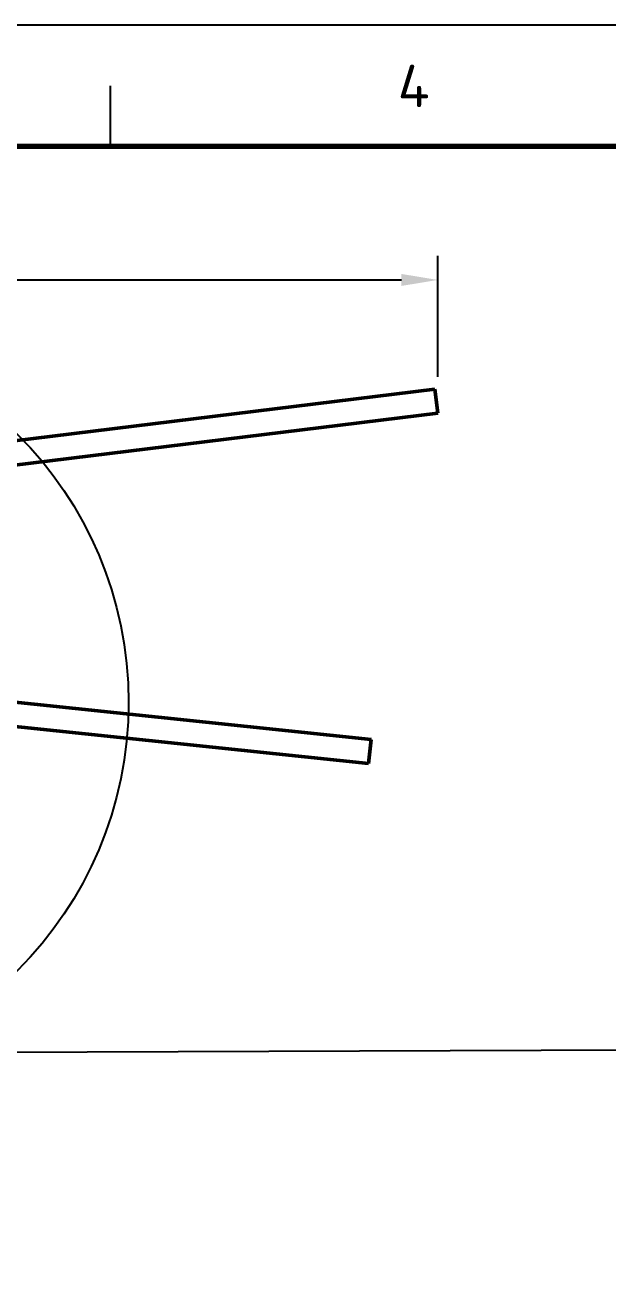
# Model space of a CAD drawing. Header units: millimetres. Extents: x 0 to 594, y 0 to 420.
# Drawn here: x 140 to 188, y 315.8 to 420 of the extents above; entities that cross this region are included whole.
import ezdxf
from ezdxf.enums import TextEntityAlignment as Align

# ---------------------------------------------------------------- set-up
doc = ezdxf.new("R2010")
doc.units = ezdxf.units.MM
doc.linetypes.add('ISO02-TRAZOS', pattern=[3.75, 3, -0.75])
for name, color, linetype, lineweight in [('01-VISIBLE', 7, 'CONTINUOUS', 50), ('02-OCULTA', 4, 'ISO02-TRAZOS', 25), ('04-COTA', 3, 'CONTINUOUS', 25), ('06-TEXTO', 7, 'CONTINUOUS', 25), ('07-RECUADRO', 7, 'CONTINUOUS', 70), ('08-FINA', 5, 'CONTINUOUS', 25)]:
    doc.layers.add(name, color=color, linetype=linetype, lineweight=lineweight)
doc.styles.add('ISO3098', font='isocpeur.ttf')
doc.dimstyles.new('FLAMA-ISO', dxfattribs={"dimtxt": 3.5, "dimasz": 3, "dimexe": 2, "dimexo": 1, "dimgap": 1, "dimtad": 1, "dimdec": 1, "dimtxsty": 'ISO3098', "dimcen": 2.5, "dimclrd": 3, "dimclre": 3, "dimclrt": 3, "dimazin": 3, "dimtfac": 1, "dimtmove": 0, "dimatfit": 3, "dimlwd": 25, "dimlwe": 25})

msp = doc.modelspace()

# ---------------------------------------------------------------- linework, layer by layer
at = {"layer": '01-VISIBLE'}
for p, q in [((97.756, 380.669), (173.752, 390)), ((173.996, 388.015), (173.752, 390)), ((100.282, 378.964), (173.996, 388.015)), ((116.516, 366.573), (168.485, 361.111)), ((117.26, 364.484), (168.276, 359.122)), ((168.276, 359.122), (168.485, 361.111))]:
    msp.add_line(p, q, dxfattribs=at)
at = {"layer": '02-OCULTA'}
for p, q in [((97.756, 380.669), (173.752, 390)), ((173.996, 388.015), (173.752, 390)), ((98, 378.684), (173.996, 388.015)), ((113.72, 366.867), (168.485, 361.111)), ((113.511, 364.878), (168.276, 359.122)), ((168.276, 359.122), (168.485, 361.111))]:
    msp.add_line(p, q, dxfattribs=at)
at = {"layer": '07-RECUADRO'}
msp.add_lwpolyline([(20, 10), (584, 10), (584, 410), (20, 410)], close=True, dxfattribs=at)
at = {"layer": '08-FINA'}
for p, q in [((147, 410), (147, 415)), ((189.996, 335.482), (108, 335.184))]:
    msp.add_line(p, q, dxfattribs=at)
msp.add_lwpolyline([(0, 0), (594, 0), (594, 420), (0, 420)], close=True, dxfattribs=at)
msp.add_circle((117.25, 364.168), 31.25, dxfattribs=at)

# ---------------------------------------------------------------- texts
at = {"layer": '06-TEXTO', "style": 'ISO3098'}
msp.add_text('4', height=3.5, dxfattribs=at).set_placement((172, 415), align=Align.MIDDLE_CENTER)

# ---------------------------------------------------------------- dimensions: what is measured, and where the dimension line sits
at = {"layer": '04-COTA'}
msp.add_linear_dim(base=(64, 399), p1=(64, 390), p2=(173.996, 390), dimstyle='FLAMA-ISO', override={"dimlfac": 2}, dxfattribs=at).render()

doc.saveas('drawing.dxf')
